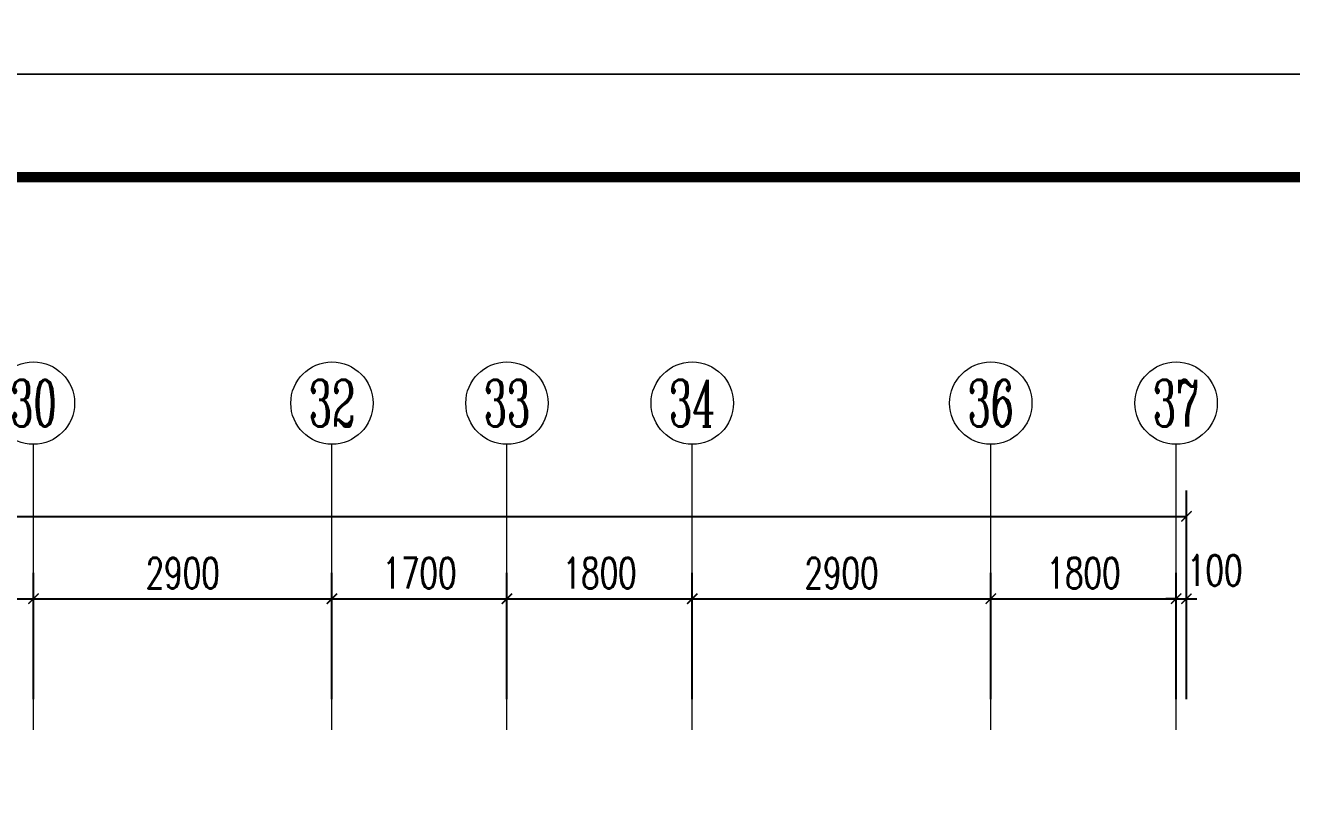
# Model space of a CAD drawing. Extents: x 3753737 to 4713801, y -857380 to 24339.
# Drawn here: x 4247935 to 4260236, y -755730 to -748179 of the extents above; entities that cross this region are included whole.
import ezdxf
from ezdxf.enums import TextEntityAlignment as Align

# ---------------------------------------------------------------- set-up
doc = ezdxf.new("R2010")
doc.units = 0
doc.header["$LTSCALE"] = 1000
doc.header["$MEASUREMENT"] = 0
doc.layers.get('0').update_dxf_attribs({"linetype": 'CONTINUOUS'})
doc.layers.get('Defpoints').update_dxf_attribs({"linetype": 'CONTINUOUS'})
doc.layers.add('!!电气', color=1, linetype='CONTINUOUS')
for name, color, linetype, lineweight in [('AXIS', 114, 'CONTINUOUS', 20), ('AXIS_TEXT', 7, 'CONTINUOUS', 20), ('图框', 147, 'CONTINUOUS', 20)]:
    doc.layers.add(name, color=color, linetype=linetype, lineweight=lineweight)
doc.styles.add('_TCH_AXIS', font='COMPLEX', dxfattribs={"bigfont": 'GBCBIG'})
doc.styles.add('_TCH_DIM_T3', font='SIMPLEX.shx', dxfattribs={"width": 0.7058823529411765, "bigfont": 'GBCBIG.shx'})
doc.styles.add('COMPLEX', font='COMPLEX')
doc.dimstyles.new('_TCH_ARCH&&100', dxfattribs={"dimtxt": 297.5, "dimasz": 100, "dimexe": 250, "dimexo": 300, "dimgap": 100, "dimtad": 1, "dimdec": 0, "dimzin": 0, "dimdsep": 46, "dimtxsty": '_TCH_DIM_T3', "dimblk": 'ARCHTICK', "dimcen": 0.09, "dimclrt": 7, "dimazin": 2, "dimtfac": 1, "dimtdec": 0, "dimtix": 1, "dimtmove": 2, "dimatfit": 3, "dimfxl": 1, "dimtolj": 1, "dimtzin": 0, "dimarcsym": 0})

# ---------------------------------------------------------------- blocks, each defined once
blk = doc.blocks.new('_ArchTick')
at = {"color": 0, "linetype": 'ByBlock', "const_width": 0.15}
blk.add_lwpolyline([(-0.5, -0.5), (0.5, 0.5)], dxfattribs=at)
blk = doc.blocks.new('*D567')
at = {"layer": 'AXIS', "color": 0, "lineweight": -2, "transparency": 16777216}
for p, q in [((11702.46589115309, -5070.447493528016), (11702.46589115309, -3045.447492268402)), ((61902.46589045646, -5070.447493528016), (61902.46589045646, -3045.447492268402)), ((11702.46589115309, -3295.447492268402), (61902.46589045646, -3295.447492268402))]:
    blk.add_line(p, q, dxfattribs=at)
at = {"layer": 'Defpoints', "color": 0, "transparency": 16777216}
for p in [(61902.46589045646, -3295.447492268402), (11702.46589115309, -5370.447493528016), (61902.46589045646, -5370.447493528016)]:
    blk.add_point(p, dxfattribs=at)
at = {"layer": 'AXIS', "color": 0, "lineweight": -2, "transparency": 16777216, "xscale": 100, "yscale": 100, "zscale": 100, "rotation": 180}
blk.add_blockref('_ArchTick', (11702.46589115309, -3295.447492268402), dxfattribs=at)
at = {"layer": 'AXIS', "color": 0, "lineweight": -2, "transparency": 16777216, "xscale": 100, "yscale": 100, "zscale": 100}
blk.add_blockref('_ArchTick', (61902.46589045646, -3295.447492268402), dxfattribs=at)
at = {"layer": 'AXIS', "color": 7, "transparency": 16777216, "insert": (36802.46589080477, -3046.697492268402), "char_height": 297.5, "attachment_point": 5, "style": '_TCH_DIM_T3'}
blk.add_mtext('\\A1;50200', dxfattribs=at)
blk = doc.blocks.new('*D580')
at = {"layer": 'AXIS', "color": 0, "lineweight": -2, "transparency": 16777216}
for p, q in [((61802.46589045413, -5070.447493518592), (61802.46589045413, -3845.447493521092)), ((61902.46589045692, -5070.447493523592), (61902.46589045692, -3845.447493521092)), ((61802.46589045413, -4095.447493521092), (61702.46589045413, -4095.447493521092)), ((61802.46589045413, -4095.447493521092), (61902.46589045692, -4095.447493521092)), ((61902.46589045692, -4095.447493521092), (62002.46589045692, -4095.447493521092))]:
    blk.add_line(p, q, dxfattribs=at)
at = {"layer": 'Defpoints', "color": 0, "transparency": 16777216}
for p in [(61902.46589045692, -4095.447493521092), (61802.46589045413, -5370.447493518592), (61902.46589045692, -5370.447493523592)]:
    blk.add_point(p, dxfattribs=at)
at = {"layer": 'AXIS', "color": 0, "lineweight": -2, "transparency": 16777216, "xscale": 100, "yscale": 100, "zscale": 100}
blk.add_blockref('_ArchTick', (61802.46589045413, -4095.447493521092), dxfattribs=at)
at = {"layer": 'AXIS', "color": 0, "lineweight": -2, "transparency": 16777216, "xscale": 100, "yscale": 100, "zscale": 100, "rotation": 180}
blk.add_blockref('_ArchTick', (61902.46589045692, -4095.447493521092), dxfattribs=at)
at = {"layer": 'AXIS', "color": 7, "transparency": 16777216, "insert": (62177.46589059569, -3820.447493537329), "char_height": 297.5, "attachment_point": 5, "style": '_TCH_DIM_T3'}
blk.add_mtext('\\A1;100', dxfattribs=at)
blk = doc.blocks.new('*D581')
at = {"layer": 'AXIS', "color": 0, "lineweight": -2, "transparency": 16777216}
for p, q in [((60002.46589045413, -5070.447493428586), (60002.46589045413, -3845.447493473589)), ((61802.46589045413, -5070.447493518592), (61802.46589045413, -3845.447493473589)), ((60002.46589045413, -4095.447493473589), (61802.46589045413, -4095.447493473589))]:
    blk.add_line(p, q, dxfattribs=at)
at = {"layer": 'Defpoints', "color": 0, "transparency": 16777216}
for p in [(61802.46589045413, -4095.447493473589), (60002.46589045413, -5370.447493428586), (61802.46589045413, -5370.447493518592)]:
    blk.add_point(p, dxfattribs=at)
at = {"layer": 'AXIS', "color": 0, "lineweight": -2, "transparency": 16777216, "xscale": 100, "yscale": 100, "zscale": 100, "rotation": 180}
blk.add_blockref('_ArchTick', (60002.46589045413, -4095.447493473589), dxfattribs=at)
at = {"layer": 'AXIS', "color": 0, "lineweight": -2, "transparency": 16777216, "xscale": 100, "yscale": 100, "zscale": 100}
blk.add_blockref('_ArchTick', (61802.46589045413, -4095.447493473589), dxfattribs=at)
at = {"layer": 'AXIS', "color": 7, "transparency": 16777216, "insert": (60902.46589045413, -3846.697493473589), "char_height": 297.5, "attachment_point": 5, "style": '_TCH_DIM_T3'}
blk.add_mtext('\\A1;1800', dxfattribs=at)
blk = doc.blocks.new('*D582')
at = {"layer": 'AXIS', "color": 0, "lineweight": -2, "transparency": 16777216}
for p, q in [((57102.46589122945, -5070.447493283576), (57102.46589122945, -3845.447493356081)), ((60002.46589045413, -5070.447493428586), (60002.46589045413, -3845.447493356081)), ((57102.46589122945, -4095.447493356081), (60002.46589045413, -4095.447493356081))]:
    blk.add_line(p, q, dxfattribs=at)
at = {"layer": 'Defpoints', "color": 0, "transparency": 16777216}
for p in [(60002.46589045413, -4095.447493356081), (57102.46589122945, -5370.447493283576), (60002.46589045413, -5370.447493428586)]:
    blk.add_point(p, dxfattribs=at)
at = {"layer": 'AXIS', "color": 0, "lineweight": -2, "transparency": 16777216, "xscale": 100, "yscale": 100, "zscale": 100, "rotation": 180}
blk.add_blockref('_ArchTick', (57102.46589122945, -4095.447493356081), dxfattribs=at)
at = {"layer": 'AXIS', "color": 0, "lineweight": -2, "transparency": 16777216, "xscale": 100, "yscale": 100, "zscale": 100}
blk.add_blockref('_ArchTick', (60002.46589045413, -4095.447493356081), dxfattribs=at)
at = {"layer": 'AXIS', "color": 7, "transparency": 16777216, "insert": (58552.46589084179, -3846.697493356081), "char_height": 297.5, "attachment_point": 5, "style": '_TCH_DIM_T3'}
blk.add_mtext('\\A1;2900', dxfattribs=at)
blk = doc.blocks.new('*D583')
at = {"layer": 'AXIS', "color": 0, "lineweight": -2, "transparency": 16777216}
for p, q in [((55302.46589055378, -5070.447493193571), (55302.46589055378, -3845.447493238574)), ((57102.46589122945, -5070.447493283576), (57102.46589122945, -3845.447493238574)), ((55302.46589055378, -4095.447493238574), (57102.46589122945, -4095.447493238574))]:
    blk.add_line(p, q, dxfattribs=at)
at = {"layer": 'Defpoints', "color": 0, "transparency": 16777216}
for p in [(57102.46589122945, -4095.447493238574), (55302.46589055378, -5370.447493193571), (57102.46589122945, -5370.447493283576)]:
    blk.add_point(p, dxfattribs=at)
at = {"layer": 'AXIS', "color": 0, "lineweight": -2, "transparency": 16777216, "xscale": 100, "yscale": 100, "zscale": 100, "rotation": 180}
blk.add_blockref('_ArchTick', (55302.46589055378, -4095.447493238574), dxfattribs=at)
at = {"layer": 'AXIS', "color": 0, "lineweight": -2, "transparency": 16777216, "xscale": 100, "yscale": 100, "zscale": 100}
blk.add_blockref('_ArchTick', (57102.46589122945, -4095.447493238574), dxfattribs=at)
at = {"layer": 'AXIS', "color": 7, "transparency": 16777216, "insert": (56202.46589089162, -3846.697493238574), "char_height": 297.5, "attachment_point": 5, "style": '_TCH_DIM_T3'}
blk.add_mtext('\\A1;1800', dxfattribs=at)
blk = doc.blocks.new('*D584')
at = {"layer": 'AXIS', "color": 0, "lineweight": -2, "transparency": 16777216}
for p, q in [((53602.46589169092, -5070.447493108565), (53602.46589169092, -3845.447493151068)), ((55302.46589055378, -5070.447493193571), (55302.46589055378, -3845.447493151068)), ((53602.46589169092, -4095.447493151068), (55302.46589055378, -4095.447493151068))]:
    blk.add_line(p, q, dxfattribs=at)
at = {"layer": 'Defpoints', "color": 0, "transparency": 16777216}
for p in [(55302.46589055378, -4095.447493151068), (53602.46589169092, -5370.447493108565), (55302.46589055378, -5370.447493193571)]:
    blk.add_point(p, dxfattribs=at)
at = {"layer": 'AXIS', "color": 0, "lineweight": -2, "transparency": 16777216, "xscale": 100, "yscale": 100, "zscale": 100, "rotation": 180}
blk.add_blockref('_ArchTick', (53602.46589169092, -4095.447493151068), dxfattribs=at)
at = {"layer": 'AXIS', "color": 0, "lineweight": -2, "transparency": 16777216, "xscale": 100, "yscale": 100, "zscale": 100}
blk.add_blockref('_ArchTick', (55302.46589055378, -4095.447493151068), dxfattribs=at)
at = {"layer": 'AXIS', "color": 7, "transparency": 16777216, "insert": (54452.46589112235, -3846.697493151068), "char_height": 297.5, "attachment_point": 5, "style": '_TCH_DIM_T3'}
blk.add_mtext('\\A1;1700', dxfattribs=at)
blk = doc.blocks.new('*D585')
at = {"layer": 'AXIS', "color": 0, "lineweight": -2, "transparency": 16777216}
for p, q in [((50702.46589108557, -5070.447492963556), (50702.46589108557, -3845.44749303606)), ((53602.46589169092, -5070.447493108565), (53602.46589169092, -3845.44749303606)), ((50702.46589108557, -4095.44749303606), (53602.46589169092, -4095.44749303606))]:
    blk.add_line(p, q, dxfattribs=at)
at = {"layer": 'Defpoints', "color": 0, "transparency": 16777216}
for p in [(53602.46589169092, -4095.44749303606), (50702.46589108557, -5370.447492963556), (53602.46589169092, -5370.447493108565)]:
    blk.add_point(p, dxfattribs=at)
at = {"layer": 'AXIS', "color": 0, "lineweight": -2, "transparency": 16777216, "xscale": 100, "yscale": 100, "zscale": 100, "rotation": 180}
blk.add_blockref('_ArchTick', (50702.46589108557, -4095.44749303606), dxfattribs=at)
at = {"layer": 'AXIS', "color": 0, "lineweight": -2, "transparency": 16777216, "xscale": 100, "yscale": 100, "zscale": 100}
blk.add_blockref('_ArchTick', (53602.46589169092, -4095.44749303606), dxfattribs=at)
at = {"layer": 'AXIS', "color": 7, "transparency": 16777216, "insert": (52152.46589138824, -3846.69749303606), "char_height": 297.5, "attachment_point": 5, "style": '_TCH_DIM_T3'}
blk.add_mtext('\\A1;2900', dxfattribs=at)
blk = doc.blocks.new('*D586')
at = {"layer": 'AXIS', "color": 0, "lineweight": -2, "transparency": 16777216}
for p, q in [((47902.46589014819, -5070.447492823547), (47902.46589014819, -3845.447492893551)), ((50702.46589108557, -5070.447492963556), (50702.46589108557, -3845.447492893551)), ((47902.46589014819, -4095.447492893551), (50702.46589108557, -4095.447492893551))]:
    blk.add_line(p, q, dxfattribs=at)
at = {"layer": 'Defpoints', "color": 0, "transparency": 16777216}
for p in [(50702.46589108557, -4095.447492893551), (47902.46589014819, -5370.447492823547), (50702.46589108557, -5370.447492963556)]:
    blk.add_point(p, dxfattribs=at)
at = {"layer": 'AXIS', "color": 0, "lineweight": -2, "transparency": 16777216, "xscale": 100, "yscale": 100, "zscale": 100, "rotation": 180}
blk.add_blockref('_ArchTick', (47902.46589014819, -4095.447492893551), dxfattribs=at)
at = {"layer": 'AXIS', "color": 0, "lineweight": -2, "transparency": 16777216, "xscale": 100, "yscale": 100, "zscale": 100}
blk.add_blockref('_ArchTick', (50702.46589108557, -4095.447492893551), dxfattribs=at)
at = {"layer": 'AXIS', "color": 7, "transparency": 16777216, "insert": (49302.46589061688, -3846.697492893551), "char_height": 297.5, "attachment_point": 5, "style": '_TCH_DIM_T3'}
blk.add_mtext('\\A1;2800', dxfattribs=at)
blk = doc.blocks.new('_AXISO')
blk.add_circle((0, 0), 0.5)
at = {"layer": 'AXIS_TEXT', "style": 'COMPLEX', "width": 1.041666666666667}
blk.add_attdef('A', text='', height=0.56, dxfattribs=at).set_placement((-0.25, -0.28), (0.25, -0.28), align=Align.FIT)
blk = doc.blocks.new('A$C100F5A36')
at = {"layer": 'AXIS'}
for p, q in [((50702.4658910851, -5370.447492956184), (50702.46589122392, -2595.447492956184)), ((53602.46589169046, -5370.447493093088), (53602.46589182928, -2595.447493093088)), ((55302.46589055331, -5370.447493186453), (55302.46589069213, -2595.447493186453)), ((57102.46589122899, -5370.447493283544), (57102.46589136699, -2595.447493283544)), ((60002.46589045366, -5370.447493428597), (60002.46589059248, -2595.447493428597)), ((61802.46589045413, -5370.44749351847), (61802.46589059295, -2595.44749351847))]:
    blk.add_line(p, q, dxfattribs=at)
ref = blk.add_blockref('_AXISO', (50702.46589124393, -2195.447492956184), dxfattribs=dict(at, xscale=800, yscale=800, zscale=800))
ref.add_attrib('A', '30', dxfattribs={"layer": 'AXIS_TEXT', "height": 452.5483399593904, "style": '_TCH_AXIS', "width": 0.6363636363636415}).set_placement((50476.19172126423, -2421.721662935879), (50928.74006122362, -2421.721662935879), align=Align.FIT)
ref = blk.add_blockref('_AXISO', (53602.46589184929, -2195.447493093088), dxfattribs=dict(at, xscale=800, yscale=800, zscale=800))
ref.add_attrib('A', '32', dxfattribs={"layer": 'AXIS_TEXT', "height": 452.5483399593904, "style": '_TCH_AXIS', "width": 0.6363636363636413}).set_placement((53376.19172186959, -2421.721663072783), (53828.74006182898, -2421.721663072783), align=Align.FIT)
ref = blk.add_blockref('_AXISO', (55302.46589071214, -2195.447493186453), dxfattribs=dict(at, xscale=800, yscale=800, zscale=800))
ref.add_attrib('A', '33', dxfattribs={"layer": 'AXIS_TEXT', "height": 452.5483399593904, "style": '_TCH_AXIS', "width": 0.6363636363636415}).set_placement((55076.19172073244, -2421.721663166149), (55528.74006069184, -2421.721663166149), align=Align.FIT)
ref = blk.add_blockref('_AXISO', (57102.46589138688, -2195.447493283544), dxfattribs=dict(at, xscale=800, yscale=800, zscale=800))
ref.add_attrib('A', '34', dxfattribs={"layer": 'AXIS_TEXT', "height": 452.5483399593904, "style": '_TCH_AXIS', "width": 0.6000000000000049}).set_placement((56876.19172140719, -2421.721663263239), (57328.74006136658, -2421.721663263239), align=Align.FIT)
ref = blk.add_blockref('_AXISO', (60002.46589061249, -2195.447493428597), dxfattribs=dict(at, xscale=800, yscale=800, zscale=800))
ref.add_attrib('A', '36', dxfattribs={"layer": 'AXIS_TEXT', "height": 452.5483399593904, "style": '_TCH_AXIS', "width": 0.6363636363636415}).set_placement((59776.19172063279, -2421.721663408292), (60228.74006059219, -2421.721663408292), align=Align.FIT)
ref = blk.add_blockref('_AXISO', (61802.46589061296, -2195.44749351847), dxfattribs=dict(at, xscale=800, yscale=800, zscale=800))
ref.add_attrib('A', '37', dxfattribs={"layer": 'AXIS_TEXT', "height": 452.5483399593904, "style": '_TCH_AXIS', "width": 0.6363636363636412}).set_placement((61576.19172063326, -2421.721663498165), (62028.74006059265, -2421.721663498165), align=Align.FIT)
for p1, p2, distance, text, picture, middle in [((11702.46589115309, -5370.447493528016), (61902.46589045646, -5370.447493528016), 2075.000001259614, '50200', '*D567', (36802.46589080477, -3046.697492268402)), ((47902.46589014819, -5370.447492823547), (50702.46589108557, -5370.447492963556), 1275.000000070005, '2800', '*D586', (49302.46589061688, -3846.697492893551)), ((50702.46589108557, -5370.447492963556), (53602.46589169092, -5370.447493108565), 1275.000000072505, '2900', '*D585', (52152.46589138824, -3846.69749303606)), ((53602.46589169092, -5370.447493108565), (55302.46589055378, -5370.447493193571), 1275.0000000425027, '1700', '*D584', (54452.46589112235, -3846.697493151068)), ((55302.46589055378, -5370.447493193571), (57102.46589122945, -5370.447493283576), 1275.0000000450016, '1800', '*D583', (56202.46589089162, -3846.697493238574)), ((57102.46589122945, -5370.447493283576), (60002.46589045413, -5370.447493428586), 1275.0000000725054, '2900', '*D582', (58552.46589084179, -3846.697493356081)), ((60002.46589045413, -5370.447493428586), (61802.46589045413, -5370.447493518592), 1275.0000000450025, '1800', '*D581', (60902.46589045413, -3846.697493473589))]:
    dim = blk.add_aligned_dim(p1=p1, p2=p2, distance=distance, text=text, dimstyle='_TCH_ARCH&&100', dxfattribs=at)
    dim.commit()
    dim.dimension.update_dxf_attribs({"geometry": picture, "text_midpoint": middle})
dim = blk.add_linear_dim(base=(61902.46589045692, -4095.447493521092), p1=(61802.46589045413, -5370.447493518592), p2=(61902.46589045692, -5370.447493523592), angle=359.999999997135, text='100', dimstyle='_TCH_ARCH&&100', dxfattribs=at)
dim.commit()
dim.dimension.update_dxf_attribs({"geometry": '*D580', "text_midpoint": (62177.46589059569, -3820.447493537329), "dimtype": 129})

msp = doc.modelspace()

# ---------------------------------------------------------------- linework, layer by layer
at = {"layer": '图框'}
msp.add_lwpolyline([(4194810.978776064, -689253.5751154518), (4278910.978776064, -689253.5751154518), (4278910.978776064, -748653.5751154518), (4194810.978776064, -748653.5751154518)], close=True, dxfattribs=at)

# ---------------------------------------------------------------- block references
at = {"layer": '!!电气'}
msp.add_blockref('A$C100F5A36', (4197310.978776064, -749653.575115452), dxfattribs=at)

# ---------------------------------------------------------------- next in the draw order: linework, layer by layer
at = {"layer": '图框'}
msp.add_lwpolyline([(4194810.978776064, -748653.5751154518), (4278910.978776064, -748653.5751154518), (4278910.978776064, -808053.5751154518), (4194810.978776064, -808053.5751154518)], close=True, dxfattribs=at)
at = {"layer": '图框', "const_width": 100}
msp.add_lwpolyline([(4277910.978776064, -807053.5751154518), (4277910.978776064, -749653.5751154518), (4197310.978776064, -749653.5751154518), (4197310.978776064, -807053.5751154518)], close=True, dxfattribs=at)

doc.saveas('drawing.dxf')
